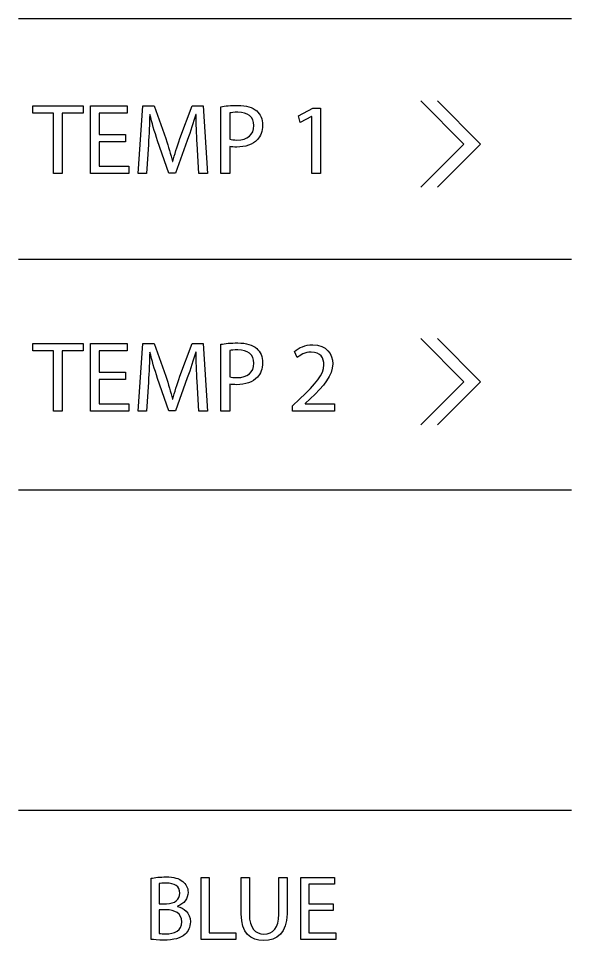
# Model space of a CAD drawing. Header units: millimetres. Extents: x -1149 to -62, y -501 to -111.
# Drawn here: x -300.44 to -277.16, y -228.34 to -189.53 of the extents above; entities that cross this region are included whole.
import ezdxf

# ---------------------------------------------------------------- set-up
doc = ezdxf.new("R2010")
doc.units = ezdxf.units.MM
doc.layers.add('TEXT', color=5, linetype='Continuous', true_color=0x0000ff)

msp = doc.modelspace()

# ---------------------------------------------------------------- linework, layer by layer
at = {"layer": 'TEXT', "color": 5, "lineweight": 25, "true_color": 0x0000ff}
for points in [[(-300.445, -189.531), (-277.161, -189.531)], [(-298.97, -193.523), (-299.837, -193.523), (-299.837, -193.209), (-297.726, -193.209), (-297.726, -193.523), (-298.597, -193.523), (-298.597, -196.061), (-298.97, -196.061), (-298.97, -193.523), (-298.97, -193.523)], [(-295.935, -194.724), (-297.04, -194.724), (-297.04, -195.752), (-295.804, -195.752), (-295.804, -196.061), (-297.412, -196.061), (-297.412, -193.209), (-295.867, -193.209), (-295.867, -193.518), (-297.04, -193.518), (-297.04, -194.42), (-295.935, -194.42), (-295.935, -194.724), (-295.935, -194.724)], [(-294.973, -194.838), (-295.05, -196.061), (-295.401, -196.061), (-295.202, -193.209), (-294.732, -193.209), (-294.246, -194.588)], [(-293.645, -194.588), (-293.137, -193.209), (-292.668, -193.209), (-292.49, -196.061), (-292.854, -196.061), (-292.922, -194.809), (-292.922, -194.809)], [(-291.553, -194.919), (-291.553, -196.061), (-291.921, -196.061), (-291.921, -193.244), (-291.921, -193.244)], [(-283.509, -193.002), (-281.692, -194.819), (-283.509, -196.635)], [(-282.809, -193.002), (-280.992, -194.819), (-282.809, -196.635)], [(-294.91, -193.577), (-294.919, -193.577)], [(-292.968, -193.578), (-292.977, -193.578)], [(-291.553, -193.51), (-291.553, -194.618), (-291.553, -194.618)], [(-288.095, -193.657), (-288.103, -193.657), (-288.581, -193.916), (-288.653, -193.632), (-288.053, -193.311), (-287.735, -193.311), (-287.735, -196.061), (-288.095, -196.061), (-288.095, -193.657), (-288.095, -193.657)], [(-293.336, -194.661), (-293.84, -196.044), (-294.119, -196.044), (-294.584, -194.686)], [(-293.958, -195.549), (-293.95, -195.549)], [(-300.445, -199.661), (-277.161, -199.661)], [(-298.97, -203.523), (-299.837, -203.523), (-299.837, -203.21), (-297.726, -203.21), (-297.726, -203.523), (-298.597, -203.523), (-298.597, -206.061), (-298.97, -206.061), (-298.97, -203.523), (-298.97, -203.523)], [(-295.935, -204.724), (-297.04, -204.724), (-297.04, -205.752), (-295.804, -205.752), (-295.804, -206.061), (-297.412, -206.061), (-297.412, -203.21), (-295.867, -203.21), (-295.867, -203.519), (-297.04, -203.519), (-297.04, -204.42), (-295.935, -204.42), (-295.935, -204.724), (-295.935, -204.724)], [(-294.973, -204.839), (-295.05, -206.061), (-295.401, -206.061), (-295.202, -203.21), (-294.732, -203.21), (-294.246, -204.589)], [(-293.645, -204.589), (-293.137, -203.21), (-292.668, -203.21), (-292.49, -206.061), (-292.854, -206.061), (-292.922, -204.809), (-292.922, -204.809)], [(-291.553, -204.919), (-291.553, -206.061), (-291.921, -206.061), (-291.921, -203.244), (-291.921, -203.244)], [(-283.509, -203.004), (-281.692, -204.82), (-283.509, -206.636)], [(-282.809, -203.004), (-280.992, -204.82), (-282.809, -206.636)], [(-294.91, -203.578), (-294.919, -203.578)], [(-292.968, -203.578), (-292.977, -203.578)], [(-291.553, -203.51), (-291.553, -204.619), (-291.553, -204.619)], [(-288.713, -203.806), (-288.831, -203.544)], [(-293.336, -204.661), (-293.84, -206.045), (-294.119, -206.045), (-294.584, -204.686)], [(-293.958, -205.55), (-293.95, -205.55)], [(-288.162, -205.541), (-288.378, -205.744), (-288.378, -205.753), (-287.147, -205.753), (-287.147, -206.062), (-288.903, -206.062), (-288.903, -206.061)], [(-288.903, -206.061), (-288.903, -205.833), (-288.611, -205.55)], [(-300.445, -209.364), (-277.161, -209.364)], [(-300.445, -222.86), (-277.161, -222.86)], [(-294.857, -228.291), (-294.857, -225.721), (-294.857, -225.721)], [(-292.758, -225.683), (-292.416, -225.683), (-292.416, -228.015), (-291.298, -228.015), (-291.298, -228.298), (-292.758, -228.298), (-292.758, -225.683), (-292.758, -225.683)], [(-291.066, -227.223), (-291.066, -225.683), (-290.725, -225.683), (-290.725, -225.683)], [(-290.725, -225.683), (-290.725, -227.235)], [(-289.479, -227.235), (-289.479, -225.683), (-289.137, -225.683), (-289.137, -227.212)], [(-287.201, -227.072), (-288.214, -227.072), (-288.214, -228.015), (-287.08, -228.015), (-287.08, -228.298), (-288.555, -228.298), (-288.555, -225.683), (-287.139, -225.683), (-287.139, -225.966), (-288.214, -225.966), (-288.214, -226.793), (-287.201, -226.793), (-287.201, -227.072), (-287.201, -227.072)], [(-294.52, -225.946), (-294.52, -226.793), (-294.52, -226.793)], [(-294.52, -226.793), (-294.213, -226.793)], [(-293.747, -226.89), (-293.747, -226.901)], [(-294.24, -227.045), (-294.52, -227.045), (-294.52, -228.042), (-294.52, -228.042)]]:
    msp.add_lwpolyline(points, dxfattribs=at)
for points in [[(-291.921, -193.244), (-291.744, -193.214), (-291.511, -193.189), (-291.215, -193.189)], [(-291.215, -193.189), (-290.851, -193.189), (-290.584, -193.273), (-290.415, -193.426)], [(-294.919, -193.577), (-294.927, -193.933), (-294.948, -194.407), (-294.973, -194.838)], [(-294.584, -194.686), (-294.719, -194.28), (-294.83, -193.916), (-294.91, -193.577)], [(-292.977, -193.578), (-293.078, -193.908), (-293.192, -194.267), (-293.336, -194.661)], [(-292.922, -194.809), (-292.942, -194.411), (-292.968, -193.929), (-292.968, -193.578)], [(-291.206, -193.48), (-291.367, -193.48), (-291.49, -193.493), (-291.553, -193.51)], [(-290.533, -194.043), (-290.533, -193.662), (-290.804, -193.48), (-291.206, -193.48)], [(-290.415, -193.426), (-290.263, -193.561), (-290.165, -193.768), (-290.165, -194.022)], [(-291.248, -194.648), (-290.804, -194.648), (-290.533, -194.428), (-290.533, -194.043)], [(-290.165, -194.022), (-290.165, -194.28), (-290.242, -194.483), (-290.386, -194.631)], [(-294.246, -194.588), (-294.127, -194.939), (-294.034, -195.253), (-293.958, -195.549)], [(-293.95, -195.549), (-293.873, -195.261), (-293.772, -194.948), (-293.645, -194.588)], [(-291.553, -194.618), (-291.473, -194.64), (-291.371, -194.648), (-291.248, -194.648)], [(-290.386, -194.631), (-290.584, -194.839), (-290.897, -194.944), (-291.257, -194.944)], [(-291.257, -194.944), (-291.367, -194.944), (-291.469, -194.94), (-291.553, -194.919)], [(-291.921, -203.244), (-291.744, -203.214), (-291.511, -203.188), (-291.215, -203.188)], [(-291.215, -203.188), (-290.851, -203.188), (-290.584, -203.273), (-290.415, -203.425)], [(-288.831, -203.544), (-288.645, -203.387), (-288.37, -203.265), (-288.057, -203.265)], [(-288.057, -203.265), (-287.465, -203.265), (-287.215, -203.671), (-287.215, -204.064)], [(-294.919, -203.578), (-294.927, -203.933), (-294.948, -204.407), (-294.973, -204.839)], [(-294.584, -204.686), (-294.719, -204.28), (-294.83, -203.916), (-294.91, -203.578)], [(-292.977, -203.578), (-293.078, -203.908), (-293.192, -204.268), (-293.336, -204.661)], [(-292.922, -204.809), (-292.942, -204.411), (-292.968, -203.929), (-292.968, -203.578)], [(-291.206, -203.48), (-291.367, -203.48), (-291.49, -203.493), (-291.553, -203.51)], [(-290.533, -204.043), (-290.533, -203.663), (-290.804, -203.48), (-291.206, -203.48)], [(-290.415, -203.425), (-290.263, -203.561), (-290.165, -203.768), (-290.165, -204.021)], [(-288.129, -203.574), (-288.378, -203.574), (-288.586, -203.7), (-288.713, -203.806)], [(-287.587, -204.111), (-287.587, -203.832), (-287.719, -203.574), (-288.129, -203.574)], [(-291.248, -204.648), (-290.804, -204.648), (-290.533, -204.428), (-290.533, -204.043)], [(-290.165, -204.021), (-290.165, -204.28), (-290.242, -204.483), (-290.386, -204.631)], [(-288.611, -205.55), (-287.909, -204.881), (-287.587, -204.525), (-287.587, -204.111)], [(-287.215, -204.064), (-287.215, -204.572), (-287.583, -204.983), (-288.162, -205.541)], [(-294.246, -204.589), (-294.127, -204.94), (-294.034, -205.253), (-293.958, -205.55)], [(-293.95, -205.55), (-293.873, -205.262), (-293.772, -204.949), (-293.645, -204.589)], [(-291.553, -204.619), (-291.473, -204.64), (-291.371, -204.648), (-291.248, -204.648)], [(-291.257, -204.945), (-291.367, -204.945), (-291.469, -204.94), (-291.553, -204.919)], [(-290.386, -204.631), (-290.584, -204.839), (-290.897, -204.945), (-291.257, -204.945)], [(-294.857, -225.721), (-294.71, -225.686), (-294.473, -225.663), (-294.24, -225.663)], [(-294.24, -225.663), (-293.902, -225.663), (-293.685, -225.721), (-293.526, -225.853)], [(-293.526, -225.853), (-293.39, -225.955), (-293.305, -226.109), (-293.305, -226.315)], [(-294.221, -225.923), (-294.376, -225.923), (-294.465, -225.935), (-294.52, -225.946)], [(-293.65, -226.35), (-293.65, -226.047), (-293.879, -225.923), (-294.221, -225.923)], [(-294.213, -226.793), (-293.86, -226.793), (-293.65, -226.602), (-293.65, -226.35)], [(-293.305, -226.315), (-293.305, -226.572), (-293.475, -226.793), (-293.747, -226.89)], [(-293.747, -226.901), (-293.499, -226.959), (-293.208, -227.165), (-293.208, -227.553)], [(-293.565, -227.55), (-293.565, -227.196), (-293.871, -227.045), (-294.24, -227.045)], [(-290.127, -228.341), (-290.662, -228.341), (-291.066, -228.038), (-291.066, -227.223)], [(-290.725, -227.235), (-290.725, -227.817), (-290.465, -228.066), (-290.115, -228.066)], [(-289.137, -227.212), (-289.137, -228.015), (-289.56, -228.341), (-290.127, -228.341)], [(-290.115, -228.066), (-289.731, -228.066), (-289.479, -227.809), (-289.479, -227.235)], [(-294.236, -228.058), (-293.887, -228.058), (-293.565, -227.93), (-293.565, -227.55)], [(-293.208, -227.553), (-293.208, -227.778), (-293.297, -227.953), (-293.433, -228.077)], [(-294.52, -228.042), (-294.45, -228.054), (-294.357, -228.058), (-294.236, -228.058)], [(-293.433, -228.077), (-293.612, -228.244), (-293.907, -228.322), (-294.333, -228.322)], [(-294.333, -228.322), (-294.566, -228.322), (-294.745, -228.307), (-294.857, -228.291)]]:
    msp.add_open_spline(points, degree=3, dxfattribs=at)

doc.saveas('drawing.dxf')
